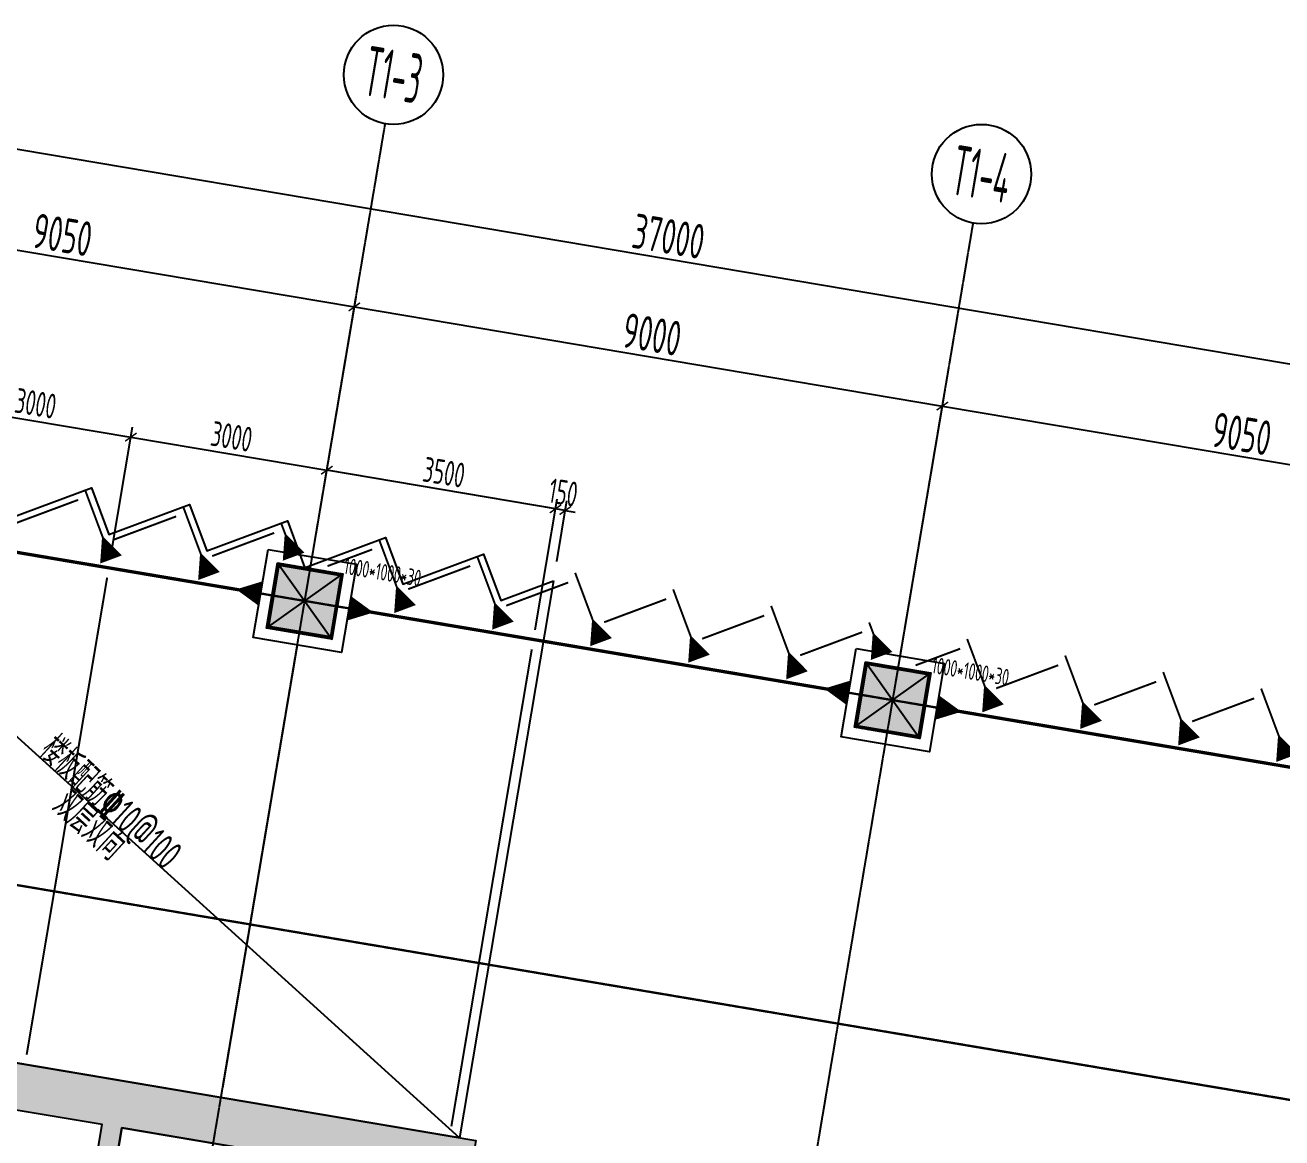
# Model space of a CAD drawing. Header units: inches. Extents: x 27 to 78955, y -206 to 80389.
# Drawn here: x 25982 to 44950, y 61271 to 78060 of the extents above; entities that cross this region are included whole.
import ezdxf
from ezdxf.enums import TextEntityAlignment as Align

# ---------------------------------------------------------------- set-up
doc = ezdxf.new("R2010")
doc.units = ezdxf.units.IN
doc.header["$MEASUREMENT"] = 0
for name, pattern in [('T1-AXIS-150$0$CENTER', [2, 1.25, -0.25, 0.25, -0.25]), ('T1-COLS-F10~F19$0$HIDDEN', [0.375, 0.25, -0.125]), ('T1-PLAN-F11$0$CENTER', [2, 1.25, -0.25, 0.25, -0.25]), ('T1-PLAN-F11$0$HIDDEN', [0.375, 0.25, -0.125])]:
    doc.linetypes.add(name, pattern=pattern)
for name, color, linetype in [('T1-AXIS-150$0$0S-AXIS', 1, 'T1-AXIS-150$0$CENTER'), ('T1-AXIS-150$0$0S-AXIS-DIMS', 1, 'Continuous'), ('T1-AXIS-150$0$0S-TEXT', 4, 'Continuous'), ('T1-COLS-F10~F19$0$0S-COLS', 90, 'T1-COLS-F10~F19$0$HIDDEN'), ('T1-COLS-F10~F19$0$0S-COLS-HATCH', 8, 'Continuous'), ('T1-COLS-F10~F19$0$0S-SCOLS-LINE', 2, 'Continuous'), ('T1-CORE-F11~F19$0$0S-WALL-HATCH', 8, 'Continuous'), ('T1-CORE-F11~F19$0$0S-WALL-LINE', 3, 'Continuous'), ('T1-PLAN-F11$0$0S-AXIS', 21, 'T1-PLAN-F11$0$CENTER'), ('T1-PLAN-F11$0$0S-SBEAM-FB', 7, 'T1-PLAN-F11$0$HIDDEN'), ('T1-PLAN-F11$0$0S-SBEAM-SB', 3, 'T1-PLAN-F11$0$HIDDEN'), ('T1-PLAN-F11$0$0S-SLAB-LINE', 40, 'Continuous'), ('T1-PLAN-F11$0$0S-SLAB-SYMB', 10, 'Continuous'), ('T1-PLAN-F11$0$0S-SLAB-TEXT', 4, 'Continuous'), ('T1-PLAN-F11$0$0S-SYMB', 10, 'Continuous'), ('T1-PLAN-F11$0$0S-SYMB-DIMS', 21, 'Continuous')]:
    doc.layers.add(name, color=color, linetype=linetype)
doc.layers.add('T1-COLS-F10~F19$0$0-COLS-定位用', color=21, linetype='Continuous', plot=False)
doc.styles.add('T1-AXIS-150$0$XD2008', font='xd-hzs.shx', dxfattribs={"width": 0.7, "bigfont": 'xd-hztxt.shx'})
doc.styles.add('T1-COLS-F10~F19$0$XD2008', font='xd-hzs.shx', dxfattribs={"width": 0.7, "bigfont": 'xd-hztxt.shx'})
doc.styles.add('T1-PLAN-F11$0$XD2008', font='xd-hzs.shx', dxfattribs={"width": 0.7, "bigfont": 'xd-hztxt.shx'})
doc.styles.add('T1-PLAN-F11$0$样式 1', font='XD-HZS.shx', dxfattribs={"width": 0.7, "height": 525, "bigfont": 'xd-hztxt.shx'})
doc.dimstyles.new('T1-AXIS-150$0$XD150$0', dxfattribs={"dimscale": 150, "dimtxt": 3.5, "dimasz": 1, "dimexe": 1, "dimexo": 2, "dimgap": 0.5, "dimtad": 1, "dimdec": 0, "dimdsep": 46, "dimtxsty": 'T1-AXIS-150$0$XD2008', "dimblk": 'T1-AXIS-150$0$_ARCHTICK', "dimcen": 2.5, "dimclrt": 4, "dimaunit": 1, "dimadec": 0, "dimazin": 0, "dimtfac": 1, "dimtdec": 0, "dimtix": 1, "dimtmove": 0, "dimatfit": 3, "dimfxl": 1, "dimtolj": 1, "dimtzin": 0, "dimarcsym": 0})
doc.dimstyles.new('T1-PLAN-F11$0$XD150$0', dxfattribs={"dimscale": 150, "dimtxt": 2.5, "dimasz": 1, "dimexe": 1, "dimexo": 2, "dimgap": 0.5, "dimtad": 1, "dimdec": 0, "dimdsep": 46, "dimtxsty": 'T1-PLAN-F11$0$XD2008', "dimblk": 'T1-PLAN-F11$0$_ARCHTICK', "dimcen": 2.5, "dimclrt": 4, "dimadec": 0, "dimazin": 0, "dimtfac": 1, "dimtdec": 0, "dimtix": 1, "dimtmove": 0, "dimatfit": 3, "dimfxl": 1, "dimtolj": 1, "dimtzin": 0, "dimarcsym": 0})

# ---------------------------------------------------------------- blocks, each defined once
blk = doc.blocks.new('T1-COLS-F10~F19$0$COLS-T1-1000x1000x30')
at = {"layer": 'T1-COLS-F10~F19$0$0S-COLS-HATCH'}
h = blk.add_hatch(dxfattribs=at)
h.set_pattern_fill('ANSI31', color=256, scale=5)
h.set_pattern_definition([(45, (0, 0), (-11.22532, 11.22532), [])])
h.paths.add_polyline_path([(-470, 470), (470, 470), (470, -470), (-470, -470)], flags=16)
h.paths.add_polyline_path([(-500, 500), (500, 500), (500, -500), (-500, -500)])
h = blk.add_hatch(color=256, dxfattribs=at)
h.dxf.hatch_style = 1
h.paths.add_polyline_path([(-470, 470), (470, 470), (470, -470), (-470, -470)])
at = {"layer": 'Defpoints', "color": 8}
blk.add_lwpolyline([(-675, 675), (675, 675), (675, -675), (-675, -675)], close=True, dxfattribs=at)
at = {"layer": 'T1-COLS-F10~F19$0$0-COLS-定位用'}
for p, q in [((-500, -500), (500, 500)), ((-500, 500), (500, -500))]:
    blk.add_line(p, q, dxfattribs=at)
at = {"layer": 'T1-COLS-F10~F19$0$0S-SCOLS-LINE'}
for points in [[(-500, 500), (500, 500), (500, -500), (-500, -500)], [(-470, 470), (470, 470), (470, -470), (-470, -470)]]:
    blk.add_lwpolyline(points, close=True, dxfattribs=at)
at = {"layer": 'Defpoints', "insert": (500, 500), "char_height": 250, "attachment_point": 7, "style": 'T1-COLS-F10~F19$0$XD2008'}
blk.add_mtext('\\A1;1000*1000*30', dxfattribs=at)
blk = doc.blocks.new('T1-AXIS-150$0$_ARCHTICK')
at = {"color": 0, "linetype": 'ByBlock', "const_width": 0.15}
blk.add_lwpolyline([(-0.5, -0.5), (0.5, 0.5)], dxfattribs=at)
blk = doc.blocks.new('*D139')
at = {"layer": 'Defpoints', "color": 0, "transparency": 16777216}
for p in [(12294264, 1289008), (12331746, 1288769), (12330748, 1282853)]:
    blk.add_point(p, dxfattribs=at)
at = {"layer": 'T1-AXIS-150$0$0S-AXIS-DIMS', "color": 0, "lineweight": -2, "transparency": 16777216}
for p, q in [((12294314, 1289304), (12295287, 1295072)), ((12295262, 1294924), (12331746, 1288769)), ((12330798, 1283148), (12331771, 1288917))]:
    blk.add_line(p, q, dxfattribs=at)
at = {"layer": 'T1-AXIS-150$0$0S-AXIS-DIMS', "color": 0, "lineweight": -2, "transparency": 16777216, "xscale": 150, "yscale": 150, "zscale": 150}
for p, rotation in [((12295262, 1294924), 170.4236160112971), ((12331746, 1288769), 350.4236160112972)]:
    blk.add_blockref('T1-AXIS-150$0$_ARCHTICK', p, dxfattribs=dict(at, rotation=rotation))
at = {"layer": 'T1-AXIS-150$0$0S-AXIS-DIMS', "color": 4, "transparency": 16777216, "insert": (12313560, 1292180), "char_height": 525, "attachment_point": 5, "rotation": 350.4236, "style": 'T1-AXIS-150$0$XD2008'}
blk.add_mtext('\\A1;37000', dxfattribs=at)
blk = doc.blocks.new('*D140')
at = {"layer": 'Defpoints', "color": 0, "transparency": 16777216}
for p in [(12308817, 1291116), (12299145, 1288185), (12308069, 1286679)]:
    blk.add_point(p, dxfattribs=at)
at = {"layer": 'T1-AXIS-150$0$0S-AXIS-DIMS', "color": 0, "lineweight": -2, "transparency": 16777216}
for p, q in [((12299195, 1288480), (12299919, 1292770)), ((12299894, 1292622), (12308817, 1291116)), ((12308119, 1286975), (12308842, 1291264))]:
    blk.add_line(p, q, dxfattribs=at)
at = {"layer": 'T1-AXIS-150$0$0S-AXIS-DIMS', "color": 0, "lineweight": -2, "transparency": 16777216, "xscale": 150, "yscale": 150, "zscale": 150}
for p, rotation in [((12299894, 1292622), 170.423616035984), ((12308817, 1291116), 350.423616035984)]:
    blk.add_blockref('T1-AXIS-150$0$_ARCHTICK', p, dxfattribs=dict(at, rotation=rotation))
at = {"layer": 'T1-AXIS-150$0$0S-AXIS-DIMS', "color": 4, "transparency": 16777216, "insert": (12304412, 1292202), "char_height": 525, "attachment_point": 5, "rotation": 350.4236, "style": 'T1-AXIS-150$0$XD2008'}
blk.add_mtext('\\A1;9050', dxfattribs=at)
blk = doc.blocks.new('*D141')
at = {"layer": 'Defpoints', "color": 0, "transparency": 16777216}
for p in [(12317692, 1289619), (12308069, 1286679), (12316943, 1285182)]:
    blk.add_point(p, dxfattribs=at)
at = {"layer": 'T1-AXIS-150$0$0S-AXIS-DIMS', "color": 0, "lineweight": -2, "transparency": 16777216}
for p, q in [((12308119, 1286975), (12308842, 1291264)), ((12308817, 1291116), (12317692, 1289619)), ((12316993, 1285478), (12317717, 1289767))]:
    blk.add_line(p, q, dxfattribs=at)
at = {"layer": 'T1-AXIS-150$0$0S-AXIS-DIMS', "color": 0, "lineweight": -2, "transparency": 16777216, "xscale": 150, "yscale": 150, "zscale": 150}
for p, rotation in [((12308817, 1291116), 170.4236160110201), ((12317692, 1289619), 350.4236160110202)]:
    blk.add_blockref('T1-AXIS-150$0$_ARCHTICK', p, dxfattribs=dict(at, rotation=rotation))
at = {"layer": 'T1-AXIS-150$0$0S-AXIS-DIMS', "color": 4, "transparency": 16777216, "insert": (12313311, 1290700), "char_height": 525, "attachment_point": 5, "rotation": 350.4236, "style": 'T1-AXIS-150$0$XD2008'}
blk.add_mtext('\\A1;9000', dxfattribs=at)
blk = doc.blocks.new('*D142')
at = {"layer": 'Defpoints', "color": 0, "transparency": 16777216}
for p in [(12326616, 1288113), (12316943, 1285182), (12325867, 1283676)]:
    blk.add_point(p, dxfattribs=at)
at = {"layer": 'T1-AXIS-150$0$0S-AXIS-DIMS', "color": 0, "lineweight": -2, "transparency": 16777216}
for p, q in [((12316993, 1285478), (12317717, 1289767)), ((12317692, 1289619), (12326616, 1288113)), ((12325917, 1283972), (12326641, 1288261))]:
    blk.add_line(p, q, dxfattribs=at)
at = {"layer": 'T1-AXIS-150$0$0S-AXIS-DIMS', "color": 0, "lineweight": -2, "transparency": 16777216, "xscale": 150, "yscale": 150, "zscale": 150}
for p, rotation in [((12317692, 1289619), 170.4236160110201), ((12326616, 1288113), 350.4236160110202)]:
    blk.add_blockref('T1-AXIS-150$0$_ARCHTICK', p, dxfattribs=dict(at, rotation=rotation))
at = {"layer": 'T1-AXIS-150$0$0S-AXIS-DIMS', "color": 4, "transparency": 16777216, "insert": (12322210, 1289199), "char_height": 525, "attachment_point": 5, "rotation": 350.4236, "style": 'T1-AXIS-150$0$XD2008'}
blk.add_mtext('\\A1;9050', dxfattribs=at)
blk = doc.blocks.new('T1-CORE-F11~F19')
at = {"layer": 'T1-CORE-F11~F19$0$0S-WALL-HATCH'}
h = blk.add_hatch(color=256, dxfattribs=at)
h.dxf.hatch_style = 1
h.paths.add_polyline_path([(12310816, 1275009), (12310591, 1273678), (12310295, 1273728), (12310462, 1274714), (12304496, 1275721), (12305012, 1278777), (12303533, 1279027), (12303017, 1275970), (12302327, 1276087), (12302959, 1279834), (12310650, 1278536), (12310534, 1277846), (12305308, 1278728), (12304850, 1276016)])
at = {"layer": 'T1-CORE-F11~F19$0$0S-WALL-LINE'}
blk.add_lwpolyline([(12310816, 1275009), (12310591, 1273678), (12310295, 1273728), (12310462, 1274714), (12304496, 1275721), (12305012, 1278777), (12303533, 1279027), (12303017, 1275970), (12302327, 1276087), (12302959, 1279834), (12310650, 1278536), (12310534, 1277846), (12305308, 1278728), (12304850, 1276016), (12310816, 1275009)], dxfattribs=at)
blk = doc.blocks.new('T1-PLAN-F11$0$0')
at = {"layer": 'T1-PLAN-F11$0$0S-SBEAM-FB', "linetype": 'Continuous', "const_width": 50}
for points in [[(172985, 31128), (168310, 31128)], [(182035, 31128), (174335, 31128)]]:
    blk.add_lwpolyline(points, dxfattribs=at)
blk = doc.blocks.new('T1-PLAN-F11$0$_ARCHTICK')
at = {"color": 0, "linetype": 'ByBlock', "const_width": 0.15}
blk.add_lwpolyline([(-0.5, -0.5), (0.5, 0.5)], dxfattribs=at)
blk = doc.blocks.new('*D168')
at = {"layer": 'Defpoints', "color": 0, "transparency": 16777216}
for p in [(27578, 71844), (24262, 70223), (27220, 69724)]:
    blk.add_point(p, dxfattribs=at)
at = {"layer": 'T1-PLAN-F11$0$0S-SYMB-DIMS', "color": 0, "lineweight": -2, "transparency": 16777216}
for p, q in [((24312, 70519), (24644, 72491)), ((24619, 72343), (27578, 71844)), ((27270, 70019), (27603, 71992))]:
    blk.add_line(p, q, dxfattribs=at)
at = {"layer": 'T1-PLAN-F11$0$0S-SYMB-DIMS', "color": 0, "lineweight": -2, "transparency": 16777216, "xscale": 150, "yscale": 150, "zscale": 150}
for p, rotation in [((24619, 72343), 170.4236160065811), ((27578, 71844), 350.4236160065811)]:
    blk.add_blockref('T1-PLAN-F11$0$_ARCHTICK', p, dxfattribs=dict(at, rotation=rotation))
at = {"layer": 'T1-PLAN-F11$0$0S-SYMB-DIMS', "color": 4, "transparency": 16777216, "insert": (26142, 72352), "char_height": 375, "attachment_point": 5, "rotation": 350.4236, "style": 'T1-PLAN-F11$0$XD2008'}
blk.add_mtext('\\A1;3000', dxfattribs=at)
blk = doc.blocks.new('*D169')
at = {"layer": 'Defpoints', "color": 0, "transparency": 16777216}
for p in [(30536, 71345), (27220, 69724), (30178, 69225)]:
    blk.add_point(p, dxfattribs=at)
at = {"layer": 'T1-PLAN-F11$0$0S-SYMB-DIMS', "color": 0, "lineweight": -2, "transparency": 16777216}
for p, q in [((27270, 70019), (27603, 71992)), ((27578, 71844), (30536, 71345)), ((30228, 69520), (30561, 71493))]:
    blk.add_line(p, q, dxfattribs=at)
at = {"layer": 'T1-PLAN-F11$0$0S-SYMB-DIMS', "color": 0, "lineweight": -2, "transparency": 16777216, "xscale": 150, "yscale": 150, "zscale": 150}
for p, rotation in [((27578, 71844), 170.4236160065811), ((30536, 71345), 350.4236160065811)]:
    blk.add_blockref('T1-PLAN-F11$0$_ARCHTICK', p, dxfattribs=dict(at, rotation=rotation))
at = {"layer": 'T1-PLAN-F11$0$0S-SYMB-DIMS', "color": 4, "transparency": 16777216, "insert": (29100, 71853), "char_height": 375, "attachment_point": 5, "rotation": 350.4236, "style": 'T1-PLAN-F11$0$XD2008'}
blk.add_mtext('\\A1;3000', dxfattribs=at)
blk = doc.blocks.new('*D170')
at = {"layer": 'Defpoints', "color": 0, "transparency": 16777216}
for p in [(30536, 71345), (30178, 69225), (33629, 68642)]:
    blk.add_point(p, dxfattribs=at)
at = {"layer": 'T1-PLAN-F11$0$0S-SYMB-DIMS', "color": 0, "lineweight": -2, "transparency": 16777216}
for p, q in [((30228, 69520), (30561, 71493)), ((33987, 70762), (30536, 71345)), ((33679, 68938), (34012, 70910))]:
    blk.add_line(p, q, dxfattribs=at)
at = {"layer": 'T1-PLAN-F11$0$0S-SYMB-DIMS', "color": 0, "lineweight": -2, "transparency": 16777216, "xscale": 150, "yscale": 150, "zscale": 150}
for p, rotation in [((30536, 71345), 170.4236160065811), ((33987, 70762), 350.4236160065811)]:
    blk.add_blockref('T1-PLAN-F11$0$_ARCHTICK', p, dxfattribs=dict(at, rotation=rotation))
at = {"layer": 'T1-PLAN-F11$0$0S-SYMB-DIMS', "color": 4, "transparency": 16777216, "insert": (32305, 71312), "char_height": 375, "attachment_point": 5, "rotation": 350.4236, "style": 'T1-PLAN-F11$0$XD2008'}
blk.add_mtext('\\A1;3500', dxfattribs=at)
blk = doc.blocks.new('T1-PLAN-F11$0$幕墙钢梁')
at = {"layer": 'Defpoints', "color": 8, "linetype": 'T1-PLAN-F11$0$CENTER'}
blk.add_lwpolyline([(-27100, 27100), (0, 27100), (0, 0), (-27100, 0)], close=True, dxfattribs=at)
at = {"layer": 'T1-PLAN-F11$0$0S-SBEAM-SB'}
for points in [[(-21038, 32180, 350, 30, 0), (-21213, 32483, 30, 30, 0), (-21597, 33147, 0, 0, 0)], [(-19538, 32180, 350, 30, 0), (-19713, 32483, 30, 30, 0), (-20097, 33147, 0, 0, 0)], [(-18327, 32680, 350, 30, 0), (-18502, 32983, 30, 30, 0), (-18597, 33147, 0, 0, 0)], [(-16538, 32180, 350, 30, 0), (-16713, 32483, 30, 30, 0), (-17097, 33147, 0, 0, 0)], [(-15038, 32180, 350, 30, 0), (-15213, 32483, 30, 30, 0), (-15597, 33147, 0, 0, 0)], [(-22541, 32485, 30, 30, 0), (-21676, 32985, 0, 0, 0)], [(-21041, 32485, 30, 30, 0), (-20176, 32985, 0, 0, 0)], [(-19541, 32485, 30, 30, 0), (-18676, 32985, 0, 0, 0)], [(-17799, 32625, 30, 30, 0), (-17176, 32985, 0, 0, 0)], [(-16541, 32485, 30, 30, 0), (-15676, 32985, 0, 0, 0)], [(-15041, 32485, 30, 30, 0), (-14176, 32985, 0, 0, 0)]]:
    blk.add_lwpolyline(points, format="xyseb", dxfattribs=at)
at = {"layer": 'T1-PLAN-F11$0$0S-SBEAM-SB', "linetype": 'Continuous'}
for points in [[(-13538, 32180, 350, 30, 0), (-13713, 32483, 30, 30, 0), (-14097, 33147, 0, 0, 0)], [(-12038, 32180, 350, 30, 0), (-12213, 32483, 30, 30, 0), (-12597, 33147, 0, 0, 0)], [(-10538, 32180, 350, 30, 0), (-10713, 32483, 30, 30, 0), (-11097, 33147, 0, 0, 0)], [(-9327, 32680, 350, 30, 0), (-9502, 32983, 30, 30, 0), (-9597, 33147, 0, 0, 0)], [(-7538, 32180, 350, 30, 0), (-7713, 32483, 30, 30, 0), (-8097, 33147, 0, 0, 0)], [(-6038, 32180, 350, 30, 0), (-6213, 32483, 30, 30, 0), (-6597, 33147, 0, 0, 0)], [(-4538, 32180, 350, 30, 0), (-4713, 32483, 30, 30, 0), (-5097, 33147, 0, 0, 0)], [(-3038, 32180, 350, 30, 0), (-3213, 32483, 30, 30, 0), (-3597, 33147, 0, 0, 0)], [(-13541, 32485, 30, 30, 0), (-12676, 32985, 0, 0, 0)], [(-12041, 32485, 30, 30, 0), (-11176, 32985, 0, 0, 0)], [(-10541, 32485, 30, 30, 0), (-9676, 32985, 0, 0, 0)], [(-8799, 32625, 30, 30, 0), (-8176, 32985, 0, 0, 0)], [(-7541, 32485, 30, 30, 0), (-6676, 32985, 0, 0, 0)], [(-6041, 32485, 30, 30, 0), (-5176, 32985, 0, 0, 0)], [(-4541, 32485, 30, 30, 0), (-3676, 32985, 0, 0, 0)]]:
    blk.add_lwpolyline(points, format="xyseb", dxfattribs=at)
blk = doc.blocks.new('*D212')
at = {"layer": 'Defpoints', "color": 0, "transparency": 16777216}
for p in [(33987, 70762), (33955, 69674), (33629, 68642)]:
    blk.add_point(p, dxfattribs=at)
at = {"layer": 'T1-PLAN-F11$0$0S-SYMB-DIMS', "color": 0, "lineweight": -2, "transparency": 16777216}
for p, q in [((33679, 68938), (34012, 70910)), ((33987, 70762), (33839, 70787)), ((34135, 70737), (33987, 70762)), ((34005, 69970), (34160, 70885)), ((34135, 70737), (34283, 70712))]:
    blk.add_line(p, q, dxfattribs=at)
at = {"layer": 'T1-PLAN-F11$0$0S-SYMB-DIMS', "color": 0, "lineweight": -2, "transparency": 16777216, "xscale": 150, "yscale": 150, "zscale": 150}
for p, rotation in [((33987, 70762), 350.4236160591984), ((34135, 70737), 170.4236160591984)]:
    blk.add_blockref('T1-PLAN-F11$0$_ARCHTICK', p, dxfattribs=dict(at, rotation=rotation))
at = {"layer": 'T1-PLAN-F11$0$0S-SYMB-DIMS', "color": 4, "transparency": 16777216, "insert": (34105, 71009), "char_height": 375, "attachment_point": 5, "rotation": 350.4236, "style": 'T1-PLAN-F11$0$XD2008'}
blk.add_mtext('\\A1;150', dxfattribs=at)
blk = doc.blocks.new('T1-AXIS-150')
at = {"layer": 'T1-AXIS-150$0$0S-AXIS'}
for p, q in [((12300665.6, 1242798.9), (12309283.2, 1293877.2)), ((12309540.2, 1241301.6), (12318157.8, 1292380)), ((12337995.9, 1281629.9), (12287016.3, 1290230.8)), ((12337172.4, 1276748.9), (12286192.8, 1285349.8))]:
    blk.add_line(p, q, dxfattribs=at)
at = {"layer": 'T1-AXIS-150$0$0S-AXIS-DIMS'}
for centre in [(12309408, 1294616.8), (12318282.6, 1293119.5)]:
    blk.add_circle(centre, 750, dxfattribs=at)
at = {"layer": 'T1-AXIS-150$0$0S-TEXT', "style": 'T1-AXIS-150$0$XD2008', "width": 0.5}
for s, p in [('T1-3', (12309408, 1294616.8)), ('T1-4', (12318282.6, 1293119.5))]:
    blk.add_text(s, height=750, rotation=350.42362, dxfattribs=at).set_placement(p, align=Align.MIDDLE)
at = {"layer": 'T1-AXIS-150$0$0S-AXIS-DIMS'}
for p1, p2, distance, picture, middle in [((12294263.9, 1289008), (12330748.3, 1282852.6), 6000, '*D139', (12313560.4, 1292179.5)), ((12299144.9, 1288184.5), (12308068.8, 1286679), 4500, '*D140', (12304411.6, 1292201.8))]:
    dim = blk.add_aligned_dim(p1=p1, p2=p2, distance=distance, dimstyle='T1-AXIS-150$0$XD150$0', dxfattribs=at)
    dim.commit()
    dim.dimension.update_dxf_attribs({"geometry": picture, "text_midpoint": middle})
for base, p1, p2, picture, middle in [((12317692, 1289619), (12308068.8, 1286679), (12316943.4, 1285181.7), '*D141', (12313310.9, 1290700.4)), ((12326615.9, 1288113.4), (12316943.4, 1285181.7), (12325867.3, 1283676.1), '*D142', (12322210.1, 1289199))]:
    dim = blk.add_linear_dim(base=base, p1=p1, p2=p2, angle=170.42362, dimstyle='T1-AXIS-150$0$XD150$0', override={"dimtmove": 1}, dxfattribs=at)
    dim.commit()
    dim.dimension.update_dxf_attribs({"geometry": picture, "text_midpoint": middle})
blk = doc.blocks.new('T1-COLS-F10~F19')
blk.add_blockref('T1-AXIS-150', (0, 0))
at = {"layer": 'T1-COLS-F10~F19$0$0S-COLS', "rotation": 350.4236160359932}
for p in [(12308069, 1286679), (12316943, 1285182)]:
    blk.add_blockref('T1-COLS-F10~F19$0$COLS-T1-1000x1000x30', p, dxfattribs=at)

msp = doc.modelspace()

# ---------------------------------------------------------------- linework, layer by layer
at = {"layer": 'T1-PLAN-F11$0$0S-AXIS'}
msp.add_line((20638.3, 70986.2), (48643.3, 66261.4), dxfattribs=at)
at = {"layer": 'T1-PLAN-F11$0$0S-SBEAM-FB', "const_width": 50}
for points in [[(29537.5, 69484.8), (21944.8, 70765.8)], [(38412.1, 67987.5), (30868.7, 69260.2)], [(47336, 66481.9), (39743.3, 67762.9)]]:
    msp.add_lwpolyline(points, dxfattribs=at)
at = {"layer": 'T1-PLAN-F11$0$0S-SBEAM-FB', "color": 2}
for points in [[(29167.7, 69547.2, 0, 375, 0), (29537.5, 69484.8, 375, 375, 0)], [(31238.4, 69197.8, 0, 375, 0), (30868.7, 69260.2, 375, 375, 0)], [(38042.3, 68049.9, 0, 375, 0), (38412.1, 67987.5, 375, 375, 0)], [(40113, 67700.5, 0, 375, 0), (39743.3, 67762.9, 375, 375, 0)]]:
    msp.add_lwpolyline(points, format="xyseb", dxfattribs=at)
at = {"layer": 'T1-PLAN-F11$0$0S-SBEAM-SB', "const_width": 30}
for points in [[(27219.9, 69723.7), (26005.5, 62525.4)], [(30090.8, 68706.9), (28963.7, 62026.3)], [(33629.4, 68642.3), (32414.9, 61444)]]:
    msp.add_lwpolyline(points, dxfattribs=at)
at = {"layer": 'T1-PLAN-F11$0$0S-SLAB-LINE'}
for points in [[(25764.9, 70625.1), (26982, 71078.7), (27244, 70375.6), (28461.1, 70829.2), (28723.1, 70126.1), (29940.2, 70579.6), (30201, 69879.9), (30208.1, 69878.7), (31419.3, 70330.1), (31681.3, 69627), (32898.4, 70080.5), (33160.4, 69377.4), (33955.5, 69673.7)], [(33955.5, 69673.7), (32537.9, 61271.2)], [(32537.9, 61271.2), (25093.1, 62527.2), (21483, 41129.6), (32231.1, 39316.2)]]:
    msp.add_lwpolyline(points, dxfattribs=at)
at = {"layer": 'T1-PLAN-F11$0$0S-SLAB-SYMB'}
msp.add_line((21366.8, 71388.3), (32537.9, 61271.2), dxfattribs=at)
msp.add_lwpolyline([(27136.6, 67545.8, 0, 150, 0), (27531, 67479.3, 0, 0, 0), (29010.1, 67229.7, 150, 0, 0), (29404.5, 67163.2, 0, 0, 0)], format="xyseb", dxfattribs=at)
at = {"layer": 'T1-PLAN-F11$0$0S-SYMB'}
msp.add_lwpolyline([(27441.8, 61421), (34886.6, 60165), (34429.1, 57453.3), (26984.3, 58709.4)], close=True, dxfattribs=at)

# ---------------------------------------------------------------- block references
for name in ['T1-COLS-F10~F19', 'T1-CORE-F11~F19']:
    msp.add_blockref(name, (-12277865.7, -1217306.5))
at = {"layer": 'T1-PLAN-F11$0$0S-SBEAM-FB', "rotation": 350.423616035996}
msp.add_blockref('T1-PLAN-F11$0$0', (-137340.9, 66071.5), dxfattribs=at)
at = {"layer": 'T1-PLAN-F11$0$0S-SYMB-DIMS', "rotation": 350.4236160359959}
msp.add_blockref('T1-PLAN-F11$0$幕墙钢梁', (42669.6, 34766.3), dxfattribs=at)

# ---------------------------------------------------------------- texts
at = {"layer": 'T1-PLAN-F11$0$0S-SLAB-TEXT', "lineweight": 18, "style": 'T1-PLAN-F11$0$样式 1', "width": 0.7}
for s, p in [('楼板配筋%%13210@100', (27122.9, 66175.2)), ('双层双向', (26804.3, 65827.6))]:
    msp.add_text(s, height=450, rotation=317.47023, dxfattribs=at).set_placement(p, align=Align.CENTER)

# ---------------------------------------------------------------- dimensions: what is measured, and where the dimension line sits
at = {"layer": 'T1-PLAN-F11$0$0S-SYMB-DIMS'}
for base, p1, p2, angle, picture, middle in [((27577.6, 71843.7), (24261.7, 70222.7), (27219.9, 69723.7), 350.42362, '*D168', (26142.2, 72352.1)), ((30535.8, 71344.6), (27219.9, 69723.7), (30178.1, 69224.6), 350.42362, '*D169', (29100.4, 71853)), ((30535.8, 71344.6), (33629.4, 68642.3), (30178.1, 69224.6), 350.42362, '*D170', (32305.1, 71312.3)), ((33987, 70762.3), (33955.5, 69673.7), (33629.4, 68642.3), 170.42362, '*D212', (34104.7, 71008.7))]:
    dim = msp.add_linear_dim(base=base, p1=p1, p2=p2, angle=angle, dimstyle='T1-PLAN-F11$0$XD150$0', dxfattribs=at)
    dim.commit()
    dim.dimension.update_dxf_attribs({"geometry": picture, "text_midpoint": middle})

doc.saveas('drawing.dxf')
